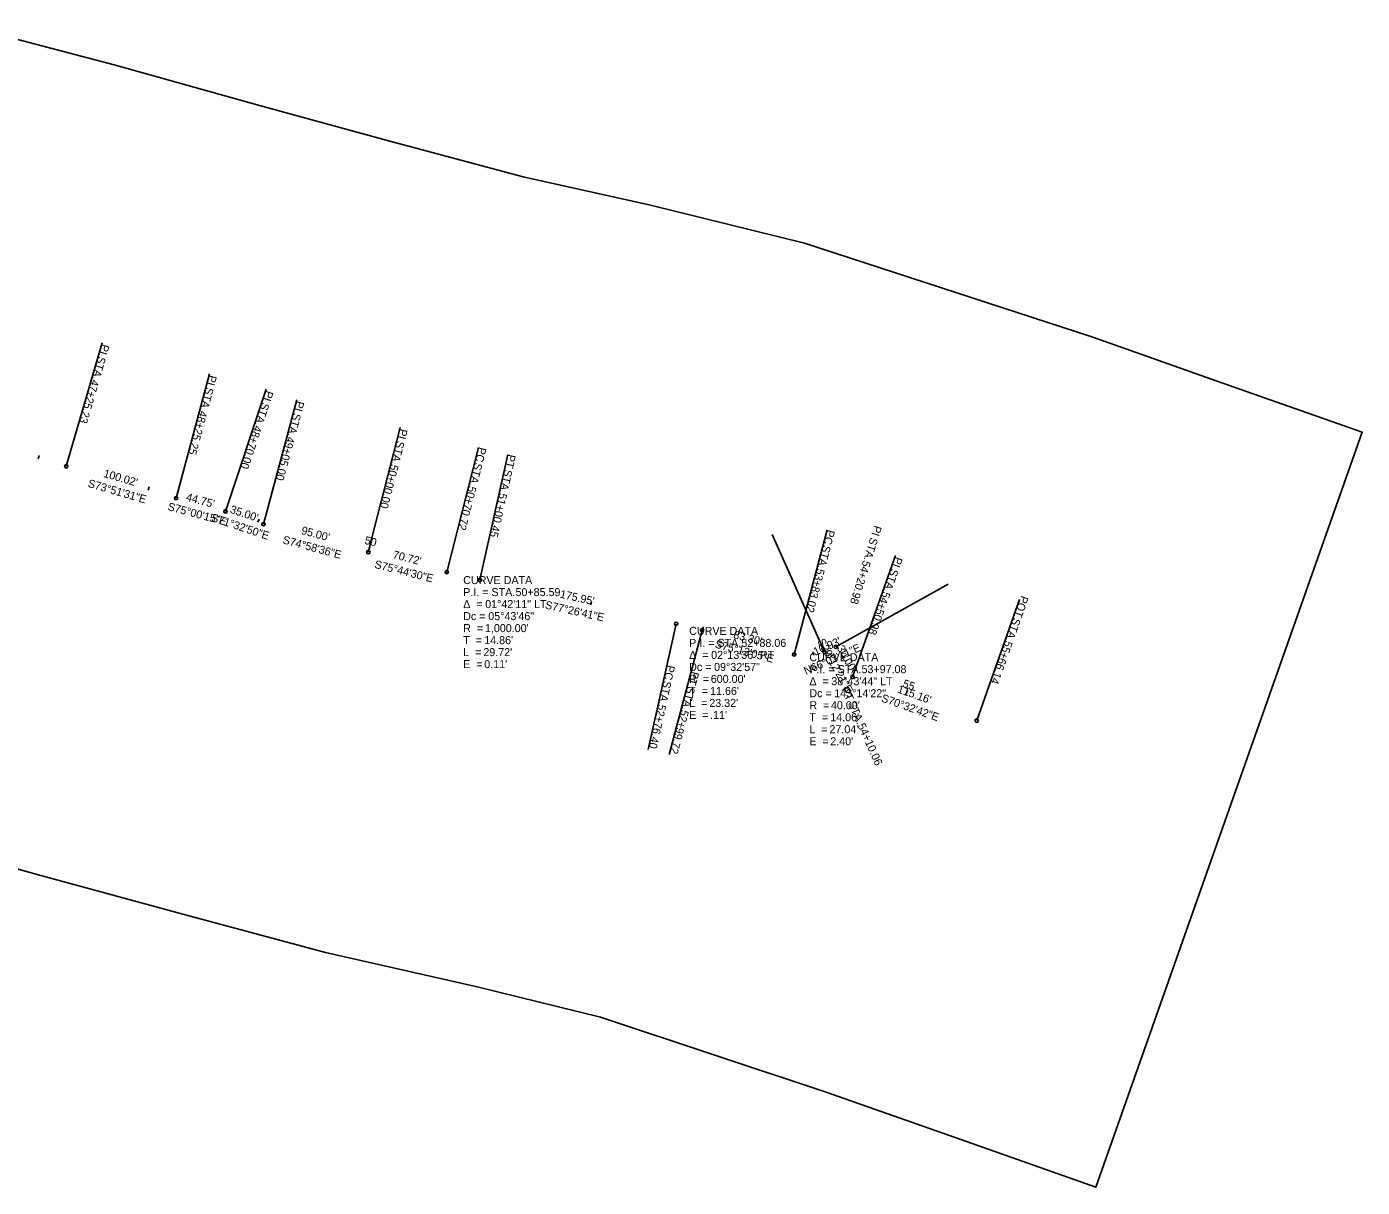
# Model space of a CAD drawing. Extents: x 1983749 to 1988754, y 751961 to 753168.
# Drawn here: x 1987586 to 1988754, y 751961 to 752976 of the extents above; entities that cross this region are included whole.
import ezdxf

# ---------------------------------------------------------------- set-up
doc = ezdxf.new("R2010")
doc.units = 0
for name, color, linetype in [('GE_P_Alignment', 7, 'Continuous'), ('GE_P_Alignment_100_Bearings', 7, 'Continuous'), ('GE_P_Alignment_100_Cardinal_Points', 7, 'Continuous'), ('GE_P_Alignment_100_Curve_Data', 7, 'Continuous'), ('GE_P_Alignment_100_Stations', 7, 'Continuous'), ('SC_Scratch1', 7, 'Continuous')]:
    doc.layers.add(name, color=color, linetype=linetype)

msp = doc.modelspace()

# ---------------------------------------------------------------- linework, layer by layer
at = {"layer": 'GE_P_Alignment_100_Bearings'}
for p, q in [((1987620.9, 752591.7), (1987652.2, 752699.7)), ((1987717, 752563.9), (1987746.1, 752672.5)), ((1987760.2, 752552.3), (1987795.8, 752659)), ((1987793.4, 752541.2), (1987822.6, 752649.9)), ((1987885.1, 752516.6), (1987912.9, 752625.6)), ((1987953.7, 752499.2), (1987981.4, 752608.2)), ((1987982.6, 752492.3), (1988007.1, 752602.1)), ((1988284, 752429.4), (1988238.3, 752532.2)), ((1988257.5, 752427.2), (1988286.3, 752536)), ((1988308.6, 752407.6), (1988346.1, 752513.7)), ((1988294, 752433.8), (1988392.2, 752488.7)), ((1988417.2, 752369.3), (1988454.7, 752475.3)), ((1988154.3, 752454), (1988129.9, 752344.2)), ((1988177, 752448.5), (1988148.3, 752339.7))]:
    msp.add_line(p, q, dxfattribs=at)
for centre in [(1987620.9, 752591.7), (1987717, 752563.9), (1987760.2, 752552.3), (1987793.4, 752541.2), (1987885.1, 752516.6), (1987953.7, 752499.2), (1987982.6, 752492.3), (1988154.3, 752454), (1988177, 752448.5), (1988257.5, 752427.2), (1988284, 752429.4), (1988294, 752433.8), (1988308.6, 752407.6), (1988417.2, 752369.3)]:
    msp.add_circle(centre, 1.5, dxfattribs=at)
at = {"layer": 'GE_P_Alignment_100_Stations'}
for p, q in [((1987596.5, 752598.2), (1987597.3, 752601.1)), ((1987692.7, 752570.9), (1987693.5, 752573.8)), ((1987788.6, 752542.8), (1987789.6, 752545.6)), ((1987885.1, 752516.6), (1987886.4, 752521.4)), ((1987982.2, 752492.4), (1987982.8, 752495.3)), ((1988079.8, 752470.6), (1988080.4, 752473.5)), ((1988177.3, 752448.4), (1988178, 752451.3)), ((1988274.4, 752426.5), (1988273.9, 752429.4)), ((1988354.8, 752391.3), (1988356.5, 752396))]:
    msp.add_line(p, q, dxfattribs=at)
at = {"layer": 'SC_Scratch1'}
msp.add_lwpolyline([(1987535.9, 752976), (1987367, 752296.7), (1987481.8, 752266.6), (1987595.4, 752234.7), (1987722.8, 752200), (1987847.6, 752166.6), (1987980.2, 752136.5), (1988088.1, 752110), (1988285.5, 752044.6), (1988403.4, 752003), (1988521.2, 751961.3), (1988754.4, 752621.4), (1988636.5, 752663), (1988518.6, 752704.6), (1988266.7, 752786.8), (1988131.8, 752819.9), (1988020.5, 752844.9), (1987903.9, 752876.1), (1987790, 752907.1), (1987662.9, 752942.7)], close=True, dxfattribs=at)

# ---------------------------------------------------------------- texts
at = {"layer": 'GE_P_Alignment'}
for s, rotation, p in [('S73°51\'31"E', 343.8585, (1987639.3, 752573.8)), ('S75°00\'15"E', 345.0043, (1987709.1, 752553.5)), ('S71°32\'50"E', 341.5474, (1987747.1, 752544)), ('S74°58\'36"E', 344.9767, (1987809.7, 752524.4)), ('S75°44\'30"E', 345.7417, (1987890, 752503)), ('S77°26\'41"E', 347.4448, (1988039.2, 752467.4)), ('S75°13\'05"E', 345.2181, (1988187.8, 752433.3)), ('S29°12\'21"E', 299.2057, (1988277.5, 752438.7)), ('N66°03\'11"E', 23.9471, (1988267.9, 752409.1)), ('S70°32\'42"E', 340.5451, (1988333.1, 752386.2))]:
    msp.add_text(s, height=7, rotation=rotation, dxfattribs=at).set_placement(p)
at = {"layer": 'GE_P_Alignment_100_Bearings'}
for s, rotation, p in [('PI', 253.8585, (1987652.1, 752699)), (' STA. ', 253.8585, (1987649.7, 752690.8)), ('47+25.23', 253.8585, (1987643.1, 752668.1)), ('PI', 255.0043, (1987746, 752671.9)), (' STA. ', 255.0043, (1987743.8, 752663.7)), ('PI', 251.5474, (1987795.7, 752658.4)), ('48+25.25', 255.0043, (1987737.7, 752640.8)), (' STA. ', 251.5474, (1987793, 752650.4)), (' STA. ', 254.9767, (1987820.3, 752641.1)), ('PI', 254.9767, (1987822.5, 752649.3)), ('48+70.00', 251.5474, (1987785.6, 752628)), ('49+05.00', 254.9767, (1987814.2, 752618.3)), ('PI', 255.7417, (1987912.8, 752625)), (' STA. ', 255.7417, (1987910.7, 752616.8)), ('PC', 255.7417, (1987981.7, 752608.9)), ('50+00.00', 255.7417, (1987904.9, 752593.9)), (' STA. ', 255.7417, (1987978.9, 752597.8)), ('PT', 257.4448, (1988007.3, 752602.6)), (' STA. ', 257.4448, (1988004.9, 752591.9)), ('50+70.72', 255.7417, (1987973, 752574.9)), ('51+00.45', 257.4448, (1987999.8, 752568.8)), ('PC', 255.2181, (1988286.5, 752536.7)), ('PI', 252.5617, (1988327.6, 752540.5)), (' STA. ', 255.2181, (1988283.6, 752525.7)), (' STA. ', 252.5617, (1988325.1, 752532.5)), ('54+20.98', 252.5617, (1988318, 752509.9)), ('PI', 250.5451, (1988346, 752513.1)), ('53+83.02', 255.2181, (1988277.6, 752502.8)), (' STA. ', 250.5451, (1988343.2, 752505.1)), ('54+50.98', 250.5451, (1988335.3, 752482.8)), ('POT', 250.5451, (1988456.1, 752479.1)), (' STA. ', 250.5451, (1988450.1, 752462.1)), ('55+66.14', 250.5451, (1988442.2, 752439.8)), ('PC', 257.4448, (1988146.5, 752418.3)), (' STA. ', 257.4448, (1988144, 752407.1)), ('PT', 255.2181, (1988167.7, 752412.8)), (' STA. ', 255.2181, (1988164.9, 752402.1)), ('PT', 293.9471, (1988298.7, 752396.9)), ('52+76.40', 257.4448, (1988138.9, 752384)), (' STA. ', 293.9471, (1988303.2, 752386.8)), ('52+99.72', 255.2181, (1988158.8, 752379.2)), ('54+10.06', 293.9471, (1988312.8, 752365.2))]:
    msp.add_text(s, height=7, rotation=rotation, dxfattribs=at).set_placement(p)
at = {"layer": 'GE_P_Alignment_100_Cardinal_Points'}
for s, p in [('CURVE DATA', (1987968.1, 752488.7)), ('Δ  = ', (1987968.1, 752467.7)), ('P.I. = STA. ', (1987968.1, 752478.2)), ('01°42\'11" LT', (1987987.3, 752467.7)), ('50+85.59', (1988013.8, 752478.2)), ('Dc = ', (1987968.1, 752457.2)), ('05°43\'46"', (1987990, 752457.2)), ('R  = ', (1987968.1, 752446.7)), ("1,000.00'", (1987987.1, 752446.7)), ('CURVE DATA', (1988165.7, 752444.3)), ('T  = ', (1987968.1, 752436.2)), ("14.86'", (1987986.5, 752436.2)), ('P.I. = STA. ', (1988165.7, 752433.8)), ('52+88.06', (1988211.3, 752433.8)), ('L  = ', (1987968.1, 752425.7)), ("29.72'", (1987985.7, 752425.7)), ('Δ  = ', (1988165.7, 752423.3)), ('02°13\'36" RT', (1988184.9, 752423.3)), ('CURVE DATA', (1988270.8, 752421.3)), ('E  = ', (1987968.1, 752415.2)), ("0.11'", (1987986.5, 752415.2)), ('Dc = ', (1988165.7, 752412.8)), ('09°32\'57"', (1988187.5, 752412.8)), ('P.I. = STA. ', (1988270.8, 752410.8)), ('53+97.08', (1988316.4, 752410.8)), ('R  = ', (1988165.7, 752402.3)), ("600.00'", (1988184.6, 752402.3)), ('Δ  = ', (1988270.8, 752400.3)), ('38°43\'44" LT', (1988290, 752400.3)), ('T  = ', (1988165.7, 752391.8)), ("11.66'", (1988184, 752391.8)), ('Dc = ', (1988270.8, 752389.8)), ('143°14\'22"', (1988292.6, 752389.8)), ('L  = ', (1988165.7, 752381.3)), ("23.32'", (1988183.3, 752381.3)), ('R  = ', (1988270.8, 752379.3)), ("40.00'", (1988289.7, 752379.3)), ('E  = ', (1988165.7, 752370.8)), (".11'", (1988184, 752370.8)), ('T  = ', (1988270.8, 752368.8)), ("14.06'", (1988289.1, 752368.8)), ('L  = ', (1988270.8, 752358.3)), ("27.04'", (1988288.4, 752358.3)), ('E  = ', (1988270.8, 752347.8)), ("2.40'", (1988289.1, 752347.8))]:
    msp.add_text(s, height=7, dxfattribs=at).set_placement(p)
at = {"layer": 'GE_P_Alignment_100_Curve_Data'}
for s, rotation, p in [("100.02'", 343.8585, (1987652.9, 752582.5)), ("44.75'", 345.0043, (1987725.2, 752561.8)), ("35.00'", 341.5474, (1987763.6, 752551.2)), ("95.00'", 344.9767, (1987825.9, 752532.6)), ("70.72'", 345.7417, (1987906, 752511.4)), ("175.95'", 347.4448, (1988052.2, 752476.9)), ("83.30'", 345.2181, (1988203.9, 752441.5)), ("10.93'", 23.9471, (1988276.2, 752426)), ("30.00'", 299.2057, (1988294.6, 752432.9)), ("115.16'", 340.5451, (1988347.2, 752394.1))]:
    msp.add_text(s, height=7, rotation=rotation, dxfattribs=at).set_placement(p)
at = {"layer": 'GE_P_Alignment_100_Stations'}
for s, rotation, p in [('50', 345.7417, (1987881.3, 752524)), ('55', 340.5451, (1988351.8, 752399))]:
    msp.add_text(s, height=7, rotation=rotation, dxfattribs=at).set_placement(p)

doc.saveas('drawing.dxf')
